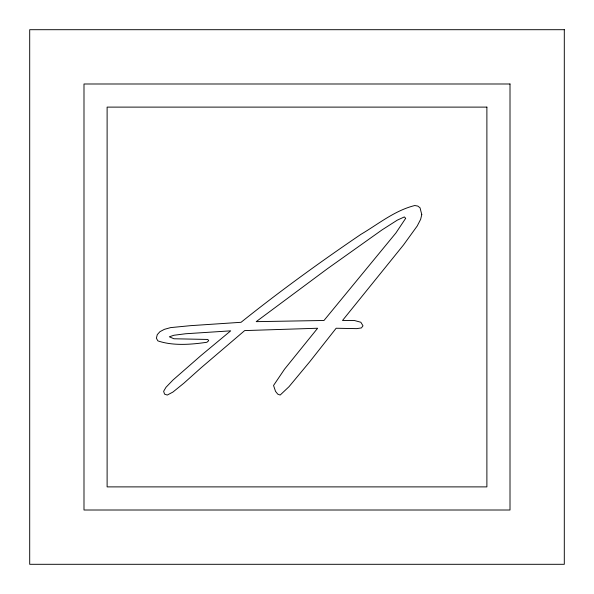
<?xml version="1.0" encoding="UTF-8"?>
<svg xmlns="http://www.w3.org/2000/svg" width="594" height="594" viewBox="0 0 594 594"><rect width="100%" height="100%" fill="white"/><g stroke="black" fill="none" stroke-linecap="round" stroke-linejoin="round"><path stroke-width="0.89" d="M421.777 214.59L420.634 219.349L417.218 225.995L403.541 244.906L342.5 320.485L354.366 320.485L360.84 322.26L363.001 325.794L361.419 327.925L356.675 328.638L336.159 328.244L309.778 361.709L288.988 386.716L280.16 395.055L277.747 394.126L275.527 391.349L273.544 385.469L284.563 369.156L317.627 328.244L244.676 330.591L200.921 367.946L183.954 383.123L172.921 392.07L167.256 395.055L164.538 394.112L163.632 391.298L165.971 387.31L172.988 380.012L201.047 355.487L230.695 330.843L185.64 333.754L173.893 335.261L169.327 336.798L173.96 338.773L207.811 339.449L208.687 340.681L206.92 342.263C191.394 344.565 172.869 346.042 157.885 340.882L156.385 338.216L157.269 334.645L159.942 331.682L164.39 329.336L170.627 327.606L190.563 325.661L241.053 322.297C279.759 291.29 319.951 262.184 360.974 234.318C378.415 224.02 394.78 210.484 414.783 205.524L417.842 206.088L420.032 207.789L421.777 214.59M405.665 218.34L395.894 232.989L323.982 320.485L256.2 321.651L327.368 268.763L382.068 229.878L397.267 220.159L404.366 216.914L405.665 218.34M564.3 29.7L29.7 29.7L29.7 564.3L564.3 564.3L564.3 29.7M510.008 83.992L83.992 83.992L83.992 510.008L510.008 510.008L510.008 83.992M486.887 107.113L107.113 107.113L107.113 486.887L486.887 486.887L486.887 107.113"/></g></svg>
